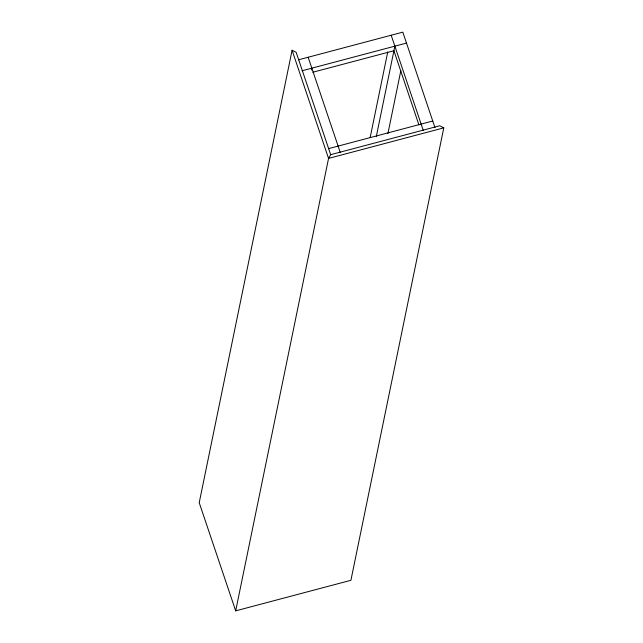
<?xml version="1.0" encoding="UTF-8"?>
<svg xmlns="http://www.w3.org/2000/svg" width="643" height="643" viewBox="0 0 643 643"><rect width="100%" height="100%" fill="white"/><g stroke="black" fill="none" stroke-linecap="round" stroke-linejoin="round"><path stroke-width="0.96" d="M330.679 154.674L296.174 52.348L292.083 50.258L199.217 502.697L235.684 610.85L350.917 580.299L443.783 127.861L439.699 125.771L330.679 154.674L328.557 158.411L235.684 610.85M311.453 70.007L311.831 68.174M370.175 137.53L387.745 51.954M376.284 136.654L394.858 46.159M387.922 133.567L400.846 70.617M298.448 59.823L402.815 32.15L434.981 127.66M302.13 70.746L406.497 43.073M312.82 72.249L393.918 50.749L418.915 124.879M328.412 148.67L432.779 121.005M443.783 127.861L328.557 158.411L292.083 50.258M391.177 35.236L423.287 130.457M308.15 57.251L340.26 152.471"/></g></svg>
